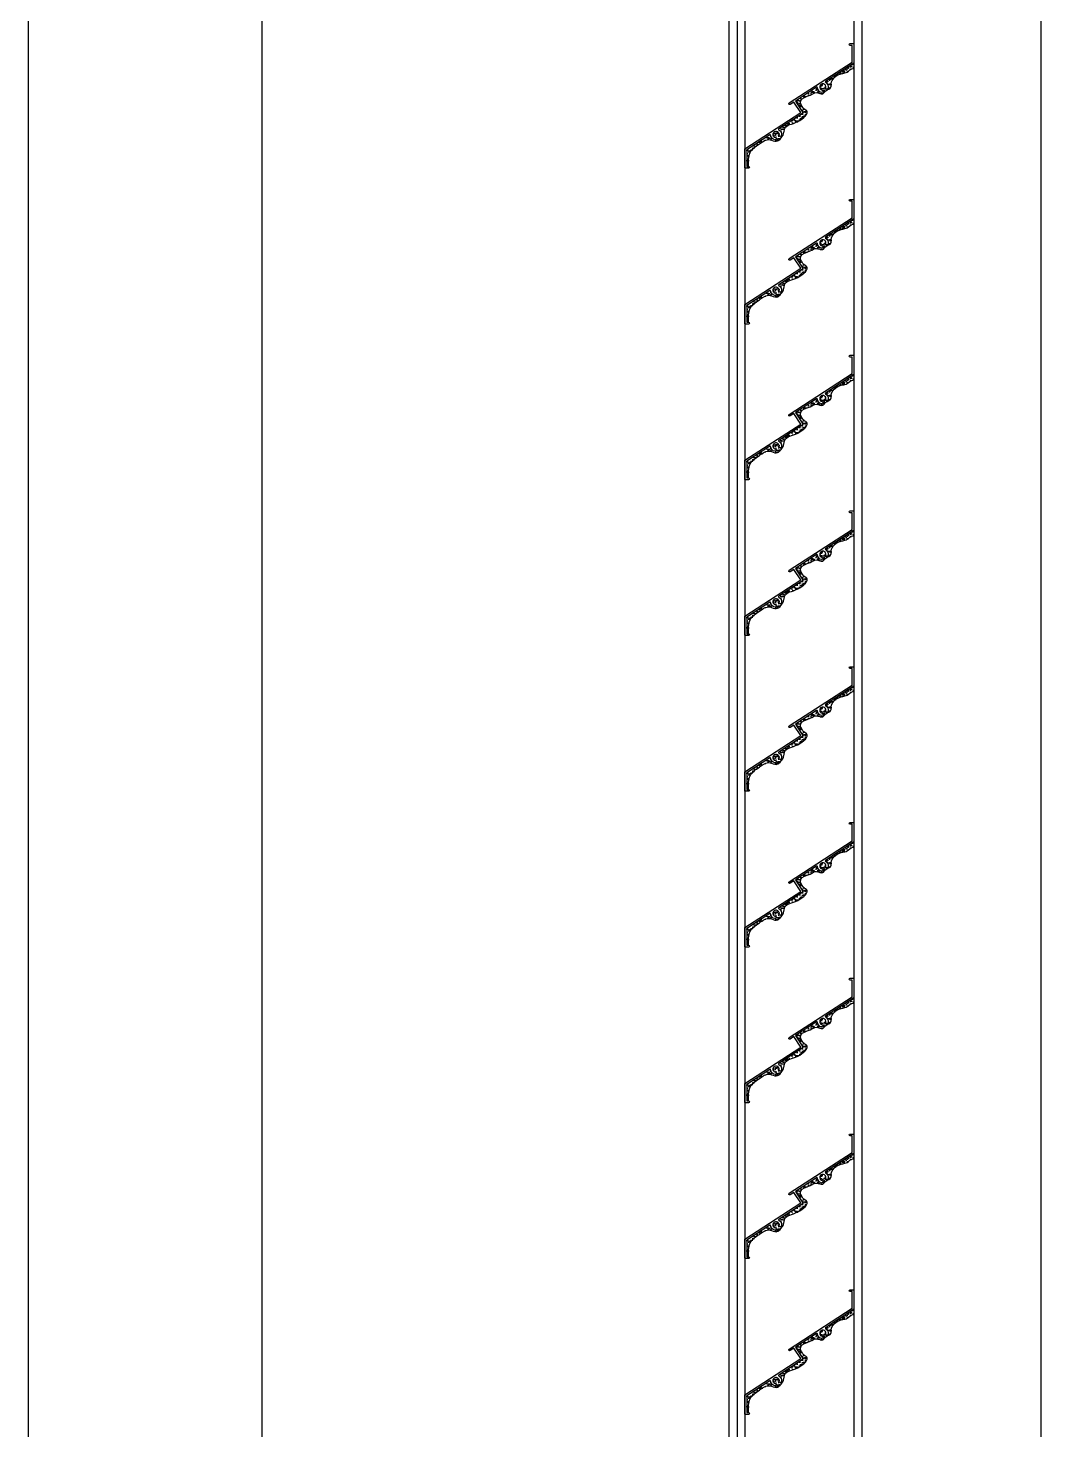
# Model space of a CAD drawing. Header units: millimetres. Extents: x 19868 to 801382, y -4805 to 85279.
# Drawn here: x 327538 to 328188, y 48569 to 49469 of the extents above; entities that cross this region are included whole.
import ezdxf

# ---------------------------------------------------------------- set-up
doc = ezdxf.new("R2010")
doc.units = ezdxf.units.MM
doc.header["$LTSCALE"] = 250
for name, color, linetype in [('A-ELE-8', 8, 'Continuous'), ('A-ETC-8', 8, 'Continuous'), ('INSUL', 8, 'Continuous')]:
    doc.layers.add(name, color=color, linetype=linetype)

# ---------------------------------------------------------------- blocks, each defined once
blk = doc.blocks.new('그릴_3.8')
at = {"layer": 'INSUL'}
h = blk.add_hatch(dxfattribs=at)
h.set_pattern_fill('AR-SAND', color=256, scale=0.05)
h.set_pattern_definition([(37.5, (-44927.3643, 115634.0197), (-0.080001565, 2.447066187), [0, -1.9304, 0, -2.159, 0, -2.06375]), (7.5, (-44927.3643, 115634.0197), (2.24761642, 3.5841255), [0, -1.0414, 0, -1.7399, 0, -0.66675]), (327.5, (-44928.9264, 115634.0197), (3.95496185, 0.007185923), [0, -0.635, 0, -2.286, 0, -2.9845]), (317.5, (-44928.9264, 115634.0197), (3.81778226, 1.11464662), [0, -0.3175, 0, -1.4986, 0, -1.7145])])
edge = h.paths.add_edge_path()
edge.add_arc((-61.92, 1755.9), 0.3, 300.42503, 417, ccw=False)
edge.add_arc((-60, 1752.63), 3.5, 480.42503, 551.17338)
edge.add_arc((-62.7, 1752.09), 0.75, 191.17338, 371.17338)
edge.add_arc((-60, 1752.63), 2, -77.17338, 191.17338, ccw=False)
edge.add_arc((-59.39, 1749.95), 0.75, 462.82662, 642.82662)
edge.add_arc((-60, 1752.63), 3.5, 282.82662, 353.57497)
edge.add_arc((-56.22, 1752.2), 0.3, 417, 533.57497, ccw=False)
edge.add_line((-56.06, 1752.45), (-42.49, 1743.64))
edge.add_line((-42.49, 1743.64), (-47.51, 1735.93))
edge.add_line((-47.51, 1735.93), (-31.76, 1725.7))
edge.add_arc((-31.92, 1725.45), 0.3, 300.42503, 417, ccw=False)
edge.add_arc((-30, 1722.17), 3.5, 480.42503, 551.17338)
edge.add_arc((-32.7, 1721.64), 0.75, 191.17338, 371.17338)
edge.add_arc((-30, 1722.17), 2, -77.17338, 191.17338, ccw=False)
edge.add_arc((-29.39, 1719.49), 0.75, 462.82662, 642.82662)
edge.add_arc((-30, 1722.17), 3.5, 282.82662, 353.57497)
edge.add_arc((-26.22, 1721.75), 0.3, 417, 533.57497, ccw=False)
edge.add_line((-26.06, 1722), (-11.2, 1712.35))
edge.add_line((-11.2, 1712.35), (-11.2, 1701.7))
edge.add_line((-11.2, 1701.7), (-12.4, 1701.7))
edge.add_spline(control_points=[(-12.4, 1701.7), (-12.28, 1704.67), (-12.02, 1711.09), (-19.01, 1715.83), (-25.03, 1720.2), (-30.14, 1716.81), (-33.32, 1719.7), (-35.07, 1722.59), (-35.42, 1728.6), (-43.43, 1728.5), (-52.13, 1736.34), (-46.87, 1738.92), (-43.81, 1745.38), (-51.52, 1746.59), (-55.61, 1750.04), (-59.97, 1747.2), (-61.86, 1751), (-65.72, 1751.6), (-65.16, 1755.57), (-67.33, 1759.47), (-71.68, 1761.33), (-76.18, 1761.95), (-78.01, 1764.66), (-79.73, 1764.56), (-80, 1764.54)], knot_values=[0, 0, 0, 0, 8.903403, 16.972588, 24.386558, 28.464058, 32.376054, 35.250962, 38.890173, 48.28531, 57.322987, 58.527761, 64.920636, 71.793865, 76.258779, 80.217284, 83.010925, 86.979037, 89.314988, 93.488168, 99.635723, 102.710115, 106.902697, 107.715399, 107.715399, 107.715399, 107.715399], degree=3, periodic=0)
edge.add_line((-80, 1764.54), (-80, 1768))
edge.add_line((-80, 1768), (-61.76, 1756.16))
h = blk.add_hatch(dxfattribs=at)
h.set_pattern_fill('AR-SAND', color=256, scale=0.05)
h.set_pattern_definition([(37.5, (-44927.3643, 115534.0197), (-0.080001565, 2.447066187), [0, -1.9304, 0, -2.159, 0, -2.06375]), (7.5, (-44927.3643, 115534.0197), (2.24761642, 3.5841255), [0, -1.0414, 0, -1.7399, 0, -0.66675]), (327.5, (-44928.9264, 115534.0197), (3.95496185, 0.007185923), [0, -0.635, 0, -2.286, 0, -2.9845]), (317.5, (-44928.9264, 115534.0197), (3.81778226, 1.11464662), [0, -0.3175, 0, -1.4986, 0, -1.7145])])
edge = h.paths.add_edge_path()
edge.add_arc((-61.92, 1655.9), 0.3, 300.42503, 417, ccw=False)
edge.add_arc((-60, 1652.63), 3.5, 480.42503, 551.17338)
edge.add_arc((-62.7, 1652.09), 0.75, 191.17338, 371.17338)
edge.add_arc((-60, 1652.63), 2, -77.17338, 191.17338, ccw=False)
edge.add_arc((-59.39, 1649.95), 0.75, 462.82662, 642.82662)
edge.add_arc((-60, 1652.63), 3.5, 282.82662, 353.57497)
edge.add_arc((-56.22, 1652.2), 0.3, 417, 533.57497, ccw=False)
edge.add_line((-56.06, 1652.45), (-42.49, 1643.64))
edge.add_line((-42.49, 1643.64), (-47.51, 1635.93))
edge.add_line((-47.51, 1635.93), (-31.76, 1625.7))
edge.add_arc((-31.92, 1625.45), 0.3, 300.42503, 417, ccw=False)
edge.add_arc((-30, 1622.17), 3.5, 480.42503, 551.17338)
edge.add_arc((-32.7, 1621.64), 0.75, 191.17338, 371.17338)
edge.add_arc((-30, 1622.17), 2, -77.17338, 191.17338, ccw=False)
edge.add_arc((-29.39, 1619.49), 0.75, 462.82662, 642.82662)
edge.add_arc((-30, 1622.17), 3.5, 282.82662, 353.57497)
edge.add_arc((-26.22, 1621.75), 0.3, 417, 533.57497, ccw=False)
edge.add_line((-26.06, 1622), (-11.2, 1612.35))
edge.add_line((-11.2, 1612.35), (-11.2, 1601.7))
edge.add_line((-11.2, 1601.7), (-12.4, 1601.7))
edge.add_spline(control_points=[(-12.4, 1601.7), (-12.28, 1604.67), (-12.02, 1611.09), (-19.01, 1615.83), (-25.03, 1620.2), (-30.14, 1616.81), (-33.32, 1619.7), (-35.07, 1622.59), (-35.42, 1628.6), (-43.43, 1628.5), (-52.13, 1636.34), (-46.87, 1638.92), (-43.81, 1645.38), (-51.52, 1646.59), (-55.61, 1650.04), (-59.97, 1647.2), (-61.86, 1651), (-65.72, 1651.6), (-65.16, 1655.57), (-67.33, 1659.47), (-71.68, 1661.33), (-76.18, 1661.95), (-78.01, 1664.66), (-79.73, 1664.56), (-80, 1664.54)], knot_values=[0, 0, 0, 0, 8.903403, 16.972588, 24.386558, 28.464058, 32.376054, 35.250962, 38.890173, 48.28531, 57.322987, 58.527761, 64.920636, 71.793865, 76.258779, 80.217284, 83.010925, 86.979037, 89.314988, 93.488168, 99.635723, 102.710115, 106.902697, 107.715399, 107.715399, 107.715399, 107.715399], degree=3, periodic=0)
edge.add_line((-80, 1664.54), (-80, 1668))
edge.add_line((-80, 1668), (-61.76, 1656.16))
h = blk.add_hatch(dxfattribs=at)
h.set_pattern_fill('AR-SAND', color=256, scale=0.05)
h.set_pattern_definition([(37.5, (-44927.3643, 115434.0197), (-0.080001565, 2.447066187), [0, -1.9304, 0, -2.159, 0, -2.06375]), (7.5, (-44927.3643, 115434.0197), (2.24761642, 3.5841255), [0, -1.0414, 0, -1.7399, 0, -0.66675]), (327.5, (-44928.9264, 115434.0197), (3.95496185, 0.007185923), [0, -0.635, 0, -2.286, 0, -2.9845]), (317.5, (-44928.9264, 115434.0197), (3.81778226, 1.11464662), [0, -0.3175, 0, -1.4986, 0, -1.7145])])
edge = h.paths.add_edge_path()
edge.add_arc((-61.92, 1555.9), 0.3, 300.42503, 417, ccw=False)
edge.add_arc((-60, 1552.63), 3.5, 480.42503, 551.17338)
edge.add_arc((-62.7, 1552.09), 0.75, 191.17338, 371.17338)
edge.add_arc((-60, 1552.63), 2, -77.17338, 191.17338, ccw=False)
edge.add_arc((-59.39, 1549.95), 0.75, 462.82662, 642.82662)
edge.add_arc((-60, 1552.63), 3.5, 282.82662, 353.57497)
edge.add_arc((-56.22, 1552.2), 0.3, 417, 533.57497, ccw=False)
edge.add_line((-56.06, 1552.45), (-42.49, 1543.64))
edge.add_line((-42.49, 1543.64), (-47.51, 1535.93))
edge.add_line((-47.51, 1535.93), (-31.76, 1525.7))
edge.add_arc((-31.92, 1525.45), 0.3, 300.42503, 417, ccw=False)
edge.add_arc((-30, 1522.17), 3.5, 480.42503, 551.17338)
edge.add_arc((-32.7, 1521.64), 0.75, 191.17338, 371.17338)
edge.add_arc((-30, 1522.17), 2, -77.17338, 191.17338, ccw=False)
edge.add_arc((-29.39, 1519.49), 0.75, 462.82662, 642.82662)
edge.add_arc((-30, 1522.17), 3.5, 282.82662, 353.57497)
edge.add_arc((-26.22, 1521.75), 0.3, 417, 533.57497, ccw=False)
edge.add_line((-26.06, 1522), (-11.2, 1512.35))
edge.add_line((-11.2, 1512.35), (-11.2, 1501.7))
edge.add_line((-11.2, 1501.7), (-12.4, 1501.7))
edge.add_spline(control_points=[(-12.4, 1501.7), (-12.28, 1504.67), (-12.02, 1511.09), (-19.01, 1515.83), (-25.03, 1520.2), (-30.14, 1516.81), (-33.32, 1519.7), (-35.07, 1522.59), (-35.42, 1528.6), (-43.43, 1528.5), (-52.13, 1536.34), (-46.87, 1538.92), (-43.81, 1545.38), (-51.52, 1546.59), (-55.61, 1550.04), (-59.97, 1547.2), (-61.86, 1551), (-65.72, 1551.6), (-65.16, 1555.57), (-67.33, 1559.47), (-71.68, 1561.33), (-76.18, 1561.95), (-78.01, 1564.66), (-79.73, 1564.56), (-80, 1564.54)], knot_values=[0, 0, 0, 0, 8.903403, 16.972588, 24.386558, 28.464058, 32.376054, 35.250962, 38.890173, 48.28531, 57.322987, 58.527761, 64.920636, 71.793865, 76.258779, 80.217284, 83.010925, 86.979037, 89.314988, 93.488168, 99.635723, 102.710115, 106.902697, 107.715399, 107.715399, 107.715399, 107.715399], degree=3, periodic=0)
edge.add_line((-80, 1564.54), (-80, 1568))
edge.add_line((-80, 1568), (-61.76, 1556.16))
h = blk.add_hatch(dxfattribs=at)
h.set_pattern_fill('AR-SAND', color=256, scale=0.05)
h.set_pattern_definition([(37.5, (-44927.3643, 115334.0197), (-0.080001565, 2.447066187), [0, -1.9304, 0, -2.159, 0, -2.06375]), (7.5, (-44927.3643, 115334.0197), (2.24761642, 3.5841255), [0, -1.0414, 0, -1.7399, 0, -0.66675]), (327.5, (-44928.9264, 115334.0197), (3.95496185, 0.007185923), [0, -0.635, 0, -2.286, 0, -2.9845]), (317.5, (-44928.9264, 115334.0197), (3.81778226, 1.11464662), [0, -0.3175, 0, -1.4986, 0, -1.7145])])
edge = h.paths.add_edge_path()
edge.add_arc((-61.92, 1455.9), 0.3, 300.42503, 417, ccw=False)
edge.add_arc((-60, 1452.63), 3.5, 480.42503, 551.17338)
edge.add_arc((-62.7, 1452.09), 0.75, 191.17338, 371.17338)
edge.add_arc((-60, 1452.63), 2, -77.17338, 191.17338, ccw=False)
edge.add_arc((-59.39, 1449.95), 0.75, 462.82662, 642.82662)
edge.add_arc((-60, 1452.63), 3.5, 282.82662, 353.57497)
edge.add_arc((-56.22, 1452.2), 0.3, 417, 533.57497, ccw=False)
edge.add_line((-56.06, 1452.45), (-42.49, 1443.64))
edge.add_line((-42.49, 1443.64), (-47.51, 1435.93))
edge.add_line((-47.51, 1435.93), (-31.76, 1425.7))
edge.add_arc((-31.92, 1425.45), 0.3, 300.42503, 417, ccw=False)
edge.add_arc((-30, 1422.17), 3.5, 480.42503, 551.17338)
edge.add_arc((-32.7, 1421.64), 0.75, 191.17338, 371.17338)
edge.add_arc((-30, 1422.17), 2, -77.17338, 191.17338, ccw=False)
edge.add_arc((-29.39, 1419.49), 0.75, 462.82662, 642.82662)
edge.add_arc((-30, 1422.17), 3.5, 282.82662, 353.57497)
edge.add_arc((-26.22, 1421.75), 0.3, 417, 533.57497, ccw=False)
edge.add_line((-26.06, 1422), (-11.2, 1412.35))
edge.add_line((-11.2, 1412.35), (-11.2, 1401.7))
edge.add_line((-11.2, 1401.7), (-12.4, 1401.7))
edge.add_spline(control_points=[(-12.4, 1401.7), (-12.28, 1404.67), (-12.02, 1411.09), (-19.01, 1415.83), (-25.03, 1420.2), (-30.14, 1416.81), (-33.32, 1419.7), (-35.07, 1422.59), (-35.42, 1428.6), (-43.43, 1428.5), (-52.13, 1436.34), (-46.87, 1438.92), (-43.81, 1445.38), (-51.52, 1446.59), (-55.61, 1450.04), (-59.97, 1447.2), (-61.86, 1451), (-65.72, 1451.6), (-65.16, 1455.57), (-67.33, 1459.47), (-71.68, 1461.33), (-76.18, 1461.95), (-78.01, 1464.66), (-79.73, 1464.56), (-80, 1464.54)], knot_values=[0, 0, 0, 0, 8.903403, 16.972588, 24.386558, 28.464058, 32.376054, 35.250962, 38.890173, 48.28531, 57.322987, 58.527761, 64.920636, 71.793865, 76.258779, 80.217284, 83.010925, 86.979037, 89.314988, 93.488168, 99.635723, 102.710115, 106.902697, 107.715399, 107.715399, 107.715399, 107.715399], degree=3, periodic=0)
edge.add_line((-80, 1464.54), (-80, 1468))
edge.add_line((-80, 1468), (-61.76, 1456.16))
h = blk.add_hatch(dxfattribs=at)
h.set_pattern_fill('AR-SAND', color=256, scale=0.05)
h.set_pattern_definition([(37.5, (-44927.3643, 115234.0197), (-0.080001565, 2.447066187), [0, -1.9304, 0, -2.159, 0, -2.06375]), (7.5, (-44927.3643, 115234.0197), (2.24761642, 3.5841255), [0, -1.0414, 0, -1.7399, 0, -0.66675]), (327.5, (-44928.9264, 115234.0197), (3.95496185, 0.007185923), [0, -0.635, 0, -2.286, 0, -2.9845]), (317.5, (-44928.9264, 115234.0197), (3.81778226, 1.11464662), [0, -0.3175, 0, -1.4986, 0, -1.7145])])
edge = h.paths.add_edge_path()
edge.add_arc((-61.92, 1355.9), 0.3, 300.42503, 417, ccw=False)
edge.add_arc((-60, 1352.63), 3.5, 480.42503, 551.17338)
edge.add_arc((-62.7, 1352.09), 0.75, 191.17338, 371.17338)
edge.add_arc((-60, 1352.63), 2, -77.17338, 191.17338, ccw=False)
edge.add_arc((-59.39, 1349.95), 0.75, 462.82662, 642.82662)
edge.add_arc((-60, 1352.63), 3.5, 282.82662, 353.57497)
edge.add_arc((-56.22, 1352.2), 0.3, 417, 533.57497, ccw=False)
edge.add_line((-56.06, 1352.45), (-42.49, 1343.64))
edge.add_line((-42.49, 1343.64), (-47.51, 1335.93))
edge.add_line((-47.51, 1335.93), (-31.76, 1325.7))
edge.add_arc((-31.92, 1325.45), 0.3, 300.42503, 417, ccw=False)
edge.add_arc((-30, 1322.17), 3.5, 480.42503, 551.17338)
edge.add_arc((-32.7, 1321.64), 0.75, 191.17338, 371.17338)
edge.add_arc((-30, 1322.17), 2, -77.17338, 191.17338, ccw=False)
edge.add_arc((-29.39, 1319.49), 0.75, 462.82662, 642.82662)
edge.add_arc((-30, 1322.17), 3.5, 282.82662, 353.57497)
edge.add_arc((-26.22, 1321.75), 0.3, 417, 533.57497, ccw=False)
edge.add_line((-26.06, 1322), (-11.2, 1312.35))
edge.add_line((-11.2, 1312.35), (-11.2, 1301.7))
edge.add_line((-11.2, 1301.7), (-12.4, 1301.7))
edge.add_spline(control_points=[(-12.4, 1301.7), (-12.28, 1304.67), (-12.02, 1311.09), (-19.01, 1315.83), (-25.03, 1320.2), (-30.14, 1316.81), (-33.32, 1319.7), (-35.07, 1322.59), (-35.42, 1328.6), (-43.43, 1328.5), (-52.13, 1336.34), (-46.87, 1338.92), (-43.81, 1345.38), (-51.52, 1346.59), (-55.61, 1350.04), (-59.97, 1347.2), (-61.86, 1351), (-65.72, 1351.6), (-65.16, 1355.57), (-67.33, 1359.47), (-71.68, 1361.33), (-76.18, 1361.95), (-78.01, 1364.66), (-79.73, 1364.56), (-80, 1364.54)], knot_values=[0, 0, 0, 0, 8.903403, 16.972588, 24.386558, 28.464058, 32.376054, 35.250962, 38.890173, 48.28531, 57.322987, 58.527761, 64.920636, 71.793865, 76.258779, 80.217284, 83.010925, 86.979037, 89.314988, 93.488168, 99.635723, 102.710115, 106.902697, 107.715399, 107.715399, 107.715399, 107.715399], degree=3, periodic=0)
edge.add_line((-80, 1364.54), (-80, 1368))
edge.add_line((-80, 1368), (-61.76, 1356.16))
h = blk.add_hatch(dxfattribs=at)
h.set_pattern_fill('AR-SAND', color=256, scale=0.05)
h.set_pattern_definition([(37.5, (-44927.3643, 115134.0197), (-0.080001565, 2.447066187), [0, -1.9304, 0, -2.159, 0, -2.06375]), (7.5, (-44927.3643, 115134.0197), (2.24761642, 3.5841255), [0, -1.0414, 0, -1.7399, 0, -0.66675]), (327.5, (-44928.9264, 115134.0197), (3.95496185, 0.007185923), [0, -0.635, 0, -2.286, 0, -2.9845]), (317.5, (-44928.9264, 115134.0197), (3.81778226, 1.11464662), [0, -0.3175, 0, -1.4986, 0, -1.7145])])
edge = h.paths.add_edge_path()
edge.add_arc((-61.92, 1255.9), 0.3, 300.42503, 417, ccw=False)
edge.add_arc((-60, 1252.63), 3.5, 480.42503, 551.17338)
edge.add_arc((-62.7, 1252.09), 0.75, 191.17338, 371.17338)
edge.add_arc((-60, 1252.63), 2, -77.17338, 191.17338, ccw=False)
edge.add_arc((-59.39, 1249.95), 0.75, 462.82662, 642.82662)
edge.add_arc((-60, 1252.63), 3.5, 282.82662, 353.57497)
edge.add_arc((-56.22, 1252.2), 0.3, 417, 533.57497, ccw=False)
edge.add_line((-56.06, 1252.45), (-42.49, 1243.64))
edge.add_line((-42.49, 1243.64), (-47.51, 1235.93))
edge.add_line((-47.51, 1235.93), (-31.76, 1225.7))
edge.add_arc((-31.92, 1225.45), 0.3, 300.42503, 417, ccw=False)
edge.add_arc((-30, 1222.17), 3.5, 480.42503, 551.17338)
edge.add_arc((-32.7, 1221.64), 0.75, 191.17338, 371.17338)
edge.add_arc((-30, 1222.17), 2, -77.17338, 191.17338, ccw=False)
edge.add_arc((-29.39, 1219.49), 0.75, 462.82662, 642.82662)
edge.add_arc((-30, 1222.17), 3.5, 282.82662, 353.57497)
edge.add_arc((-26.22, 1221.75), 0.3, 417, 533.57497, ccw=False)
edge.add_line((-26.06, 1222), (-11.2, 1212.35))
edge.add_line((-11.2, 1212.35), (-11.2, 1201.7))
edge.add_line((-11.2, 1201.7), (-12.4, 1201.7))
edge.add_spline(control_points=[(-12.4, 1201.7), (-12.28, 1204.67), (-12.02, 1211.09), (-19.01, 1215.83), (-25.03, 1220.2), (-30.14, 1216.81), (-33.32, 1219.7), (-35.07, 1222.59), (-35.42, 1228.6), (-43.43, 1228.5), (-52.13, 1236.34), (-46.87, 1238.92), (-43.81, 1245.38), (-51.52, 1246.59), (-55.61, 1250.04), (-59.97, 1247.2), (-61.86, 1251), (-65.72, 1251.6), (-65.16, 1255.57), (-67.33, 1259.47), (-71.68, 1261.33), (-76.18, 1261.95), (-78.01, 1264.66), (-79.73, 1264.56), (-80, 1264.54)], knot_values=[0, 0, 0, 0, 8.903403, 16.972588, 24.386558, 28.464058, 32.376054, 35.250962, 38.890173, 48.28531, 57.322987, 58.527761, 64.920636, 71.793865, 76.258779, 80.217284, 83.010925, 86.979037, 89.314988, 93.488168, 99.635723, 102.710115, 106.902697, 107.715399, 107.715399, 107.715399, 107.715399], degree=3, periodic=0)
edge.add_line((-80, 1264.54), (-80, 1268))
edge.add_line((-80, 1268), (-61.76, 1256.16))
h = blk.add_hatch(dxfattribs=at)
h.set_pattern_fill('AR-SAND', color=256, scale=0.05)
h.set_pattern_definition([(37.5, (-44927.3643, 115034.0197), (-0.080001565, 2.447066187), [0, -1.9304, 0, -2.159, 0, -2.06375]), (7.5, (-44927.3643, 115034.0197), (2.24761642, 3.5841255), [0, -1.0414, 0, -1.7399, 0, -0.66675]), (327.5, (-44928.9264, 115034.0197), (3.95496185, 0.007185923), [0, -0.635, 0, -2.286, 0, -2.9845]), (317.5, (-44928.9264, 115034.0197), (3.81778226, 1.11464662), [0, -0.3175, 0, -1.4986, 0, -1.7145])])
edge = h.paths.add_edge_path()
edge.add_arc((-61.92, 1155.9), 0.3, 300.42503, 417, ccw=False)
edge.add_arc((-60, 1152.63), 3.5, 480.42503, 551.17338)
edge.add_arc((-62.7, 1152.09), 0.75, 191.17338, 371.17338)
edge.add_arc((-60, 1152.63), 2, -77.17338, 191.17338, ccw=False)
edge.add_arc((-59.39, 1149.95), 0.75, 462.82662, 642.82662)
edge.add_arc((-60, 1152.63), 3.5, 282.82662, 353.57497)
edge.add_arc((-56.22, 1152.2), 0.3, 417, 533.57497, ccw=False)
edge.add_line((-56.06, 1152.45), (-42.49, 1143.64))
edge.add_line((-42.49, 1143.64), (-47.51, 1135.93))
edge.add_line((-47.51, 1135.93), (-31.76, 1125.7))
edge.add_arc((-31.92, 1125.45), 0.3, 300.42503, 417, ccw=False)
edge.add_arc((-30, 1122.17), 3.5, 480.42503, 551.17338)
edge.add_arc((-32.7, 1121.64), 0.75, 191.17338, 371.17338)
edge.add_arc((-30, 1122.17), 2, -77.17338, 191.17338, ccw=False)
edge.add_arc((-29.39, 1119.49), 0.75, 462.82662, 642.82662)
edge.add_arc((-30, 1122.17), 3.5, 282.82662, 353.57497)
edge.add_arc((-26.22, 1121.75), 0.3, 417, 533.57497, ccw=False)
edge.add_line((-26.06, 1122), (-11.2, 1112.35))
edge.add_line((-11.2, 1112.35), (-11.2, 1101.7))
edge.add_line((-11.2, 1101.7), (-12.4, 1101.7))
edge.add_spline(control_points=[(-12.4, 1101.7), (-12.28, 1104.67), (-12.02, 1111.09), (-19.01, 1115.83), (-25.03, 1120.2), (-30.14, 1116.81), (-33.32, 1119.7), (-35.07, 1122.59), (-35.42, 1128.6), (-43.43, 1128.5), (-52.13, 1136.34), (-46.87, 1138.92), (-43.81, 1145.38), (-51.52, 1146.59), (-55.61, 1150.04), (-59.97, 1147.2), (-61.86, 1151), (-65.72, 1151.6), (-65.16, 1155.57), (-67.33, 1159.47), (-71.68, 1161.33), (-76.18, 1161.95), (-78.01, 1164.66), (-79.73, 1164.56), (-80, 1164.54)], knot_values=[0, 0, 0, 0, 8.903403, 16.972588, 24.386558, 28.464058, 32.376054, 35.250962, 38.890173, 48.28531, 57.322987, 58.527761, 64.920636, 71.793865, 76.258779, 80.217284, 83.010925, 86.979037, 89.314988, 93.488168, 99.635723, 102.710115, 106.902697, 107.715399, 107.715399, 107.715399, 107.715399], degree=3, periodic=0)
edge.add_line((-80, 1164.54), (-80, 1168))
edge.add_line((-80, 1168), (-61.76, 1156.16))
h = blk.add_hatch(dxfattribs=at)
h.set_pattern_fill('AR-SAND', color=256, scale=0.05)
h.set_pattern_definition([(37.5, (-44927.3643, 114934.0197), (-0.080001565, 2.447066187), [0, -1.9304, 0, -2.159, 0, -2.06375]), (7.5, (-44927.3643, 114934.0197), (2.24761642, 3.5841255), [0, -1.0414, 0, -1.7399, 0, -0.66675]), (327.5, (-44928.9264, 114934.0197), (3.95496185, 0.007185923), [0, -0.635, 0, -2.286, 0, -2.9845]), (317.5, (-44928.9264, 114934.0197), (3.81778226, 1.11464662), [0, -0.3175, 0, -1.4986, 0, -1.7145])])
edge = h.paths.add_edge_path()
edge.add_arc((-61.92, 1055.9), 0.3, 300.42503, 417, ccw=False)
edge.add_arc((-60, 1052.63), 3.5, 480.42503, 551.17338)
edge.add_arc((-62.7, 1052.09), 0.75, 191.17338, 371.17338)
edge.add_arc((-60, 1052.63), 2, -77.17338, 191.17338, ccw=False)
edge.add_arc((-59.39, 1049.95), 0.75, 462.82662, 642.82662)
edge.add_arc((-60, 1052.63), 3.5, 282.82662, 353.57497)
edge.add_arc((-56.22, 1052.2), 0.3, 417, 533.57497, ccw=False)
edge.add_line((-56.06, 1052.45), (-42.49, 1043.64))
edge.add_line((-42.49, 1043.64), (-47.51, 1035.93))
edge.add_line((-47.51, 1035.93), (-31.76, 1025.7))
edge.add_arc((-31.92, 1025.45), 0.3, 300.42503, 417, ccw=False)
edge.add_arc((-30, 1022.17), 3.5, 480.42503, 551.17338)
edge.add_arc((-32.7, 1021.64), 0.75, 191.17338, 371.17338)
edge.add_arc((-30, 1022.17), 2, -77.17338, 191.17338, ccw=False)
edge.add_arc((-29.39, 1019.49), 0.75, 462.82662, 642.82662)
edge.add_arc((-30, 1022.17), 3.5, 282.82662, 353.57497)
edge.add_arc((-26.22, 1021.75), 0.3, 417, 533.57497, ccw=False)
edge.add_line((-26.06, 1022), (-11.2, 1012.35))
edge.add_line((-11.2, 1012.35), (-11.2, 1001.7))
edge.add_line((-11.2, 1001.7), (-12.4, 1001.7))
edge.add_spline(control_points=[(-12.4, 1001.7), (-12.28, 1004.67), (-12.02, 1011.09), (-19.01, 1015.83), (-25.03, 1020.2), (-30.14, 1016.81), (-33.32, 1019.7), (-35.07, 1022.59), (-35.42, 1028.6), (-43.43, 1028.5), (-52.13, 1036.34), (-46.87, 1038.92), (-43.81, 1045.38), (-51.52, 1046.59), (-55.61, 1050.04), (-59.97, 1047.2), (-61.86, 1051), (-65.72, 1051.6), (-65.16, 1055.57), (-67.33, 1059.47), (-71.68, 1061.33), (-76.18, 1061.95), (-78.01, 1064.66), (-79.73, 1064.56), (-80, 1064.54)], knot_values=[0, 0, 0, 0, 8.903403, 16.972588, 24.386558, 28.464058, 32.376054, 35.250962, 38.890173, 48.28531, 57.322987, 58.527761, 64.920636, 71.793865, 76.258779, 80.217284, 83.010925, 86.979037, 89.314988, 93.488168, 99.635723, 102.710115, 106.902697, 107.715399, 107.715399, 107.715399, 107.715399], degree=3, periodic=0)
edge.add_line((-80, 1064.54), (-80, 1068))
edge.add_line((-80, 1068), (-61.76, 1056.16))
h = blk.add_hatch(dxfattribs=at)
h.set_pattern_fill('AR-SAND', color=256, scale=0.05)
h.set_pattern_definition([(37.5, (-44927.3643, 114834.0197), (-0.080001565, 2.447066187), [0, -1.9304, 0, -2.159, 0, -2.06375]), (7.5, (-44927.3643, 114834.0197), (2.24761642, 3.5841255), [0, -1.0414, 0, -1.7399, 0, -0.66675]), (327.5, (-44928.9264, 114834.0197), (3.95496185, 0.007185923), [0, -0.635, 0, -2.286, 0, -2.9845]), (317.5, (-44928.9264, 114834.0197), (3.81778226, 1.11464662), [0, -0.3175, 0, -1.4986, 0, -1.7145])])
edge = h.paths.add_edge_path()
edge.add_arc((-61.92, 955.9), 0.3, 300.42503, 417, ccw=False)
edge.add_arc((-60, 952.63), 3.5, 480.42503, 551.17338)
edge.add_arc((-62.7, 952.09), 0.75, 191.17338, 371.17338)
edge.add_arc((-60, 952.63), 2, -77.17338, 191.17338, ccw=False)
edge.add_arc((-59.39, 949.95), 0.75, 462.82662, 642.82662)
edge.add_arc((-60, 952.63), 3.5, 282.82662, 353.57497)
edge.add_arc((-56.22, 952.2), 0.3, 417, 533.57497, ccw=False)
edge.add_line((-56.06, 952.45), (-42.49, 943.64))
edge.add_line((-42.49, 943.64), (-47.51, 935.93))
edge.add_line((-47.51, 935.93), (-31.76, 925.7))
edge.add_arc((-31.92, 925.45), 0.3, 300.42503, 417, ccw=False)
edge.add_arc((-30, 922.17), 3.5, 480.42503, 551.17338)
edge.add_arc((-32.7, 921.64), 0.75, 191.17338, 371.17338)
edge.add_arc((-30, 922.17), 2, -77.17338, 191.17338, ccw=False)
edge.add_arc((-29.39, 919.49), 0.75, 462.82662, 642.82662)
edge.add_arc((-30, 922.17), 3.5, 282.82662, 353.57497)
edge.add_arc((-26.22, 921.75), 0.3, 417, 533.57497, ccw=False)
edge.add_line((-26.06, 922), (-11.2, 912.35))
edge.add_line((-11.2, 912.35), (-11.2, 901.7))
edge.add_line((-11.2, 901.7), (-12.4, 901.7))
edge.add_spline(control_points=[(-12.4, 901.7), (-12.28, 904.67), (-12.02, 911.09), (-19.01, 915.83), (-25.03, 920.2), (-30.14, 916.81), (-33.32, 919.7), (-35.07, 922.59), (-35.42, 928.6), (-43.43, 928.5), (-52.13, 936.34), (-46.87, 938.92), (-43.81, 945.38), (-51.52, 946.59), (-55.61, 950.04), (-59.97, 947.2), (-61.86, 951), (-65.72, 951.6), (-65.16, 955.57), (-67.33, 959.47), (-71.68, 961.33), (-76.18, 961.95), (-78.01, 964.66), (-79.73, 964.56), (-80, 964.54)], knot_values=[0, 0, 0, 0, 8.903403, 16.972588, 24.386558, 28.464058, 32.376054, 35.250962, 38.890173, 48.28531, 57.322987, 58.527761, 64.920636, 71.793865, 76.258779, 80.217284, 83.010925, 86.979037, 89.314988, 93.488168, 99.635723, 102.710115, 106.902697, 107.715399, 107.715399, 107.715399, 107.715399], degree=3, periodic=0)
edge.add_line((-80, 964.54), (-80, 968))
edge.add_line((-80, 968), (-61.76, 956.16))
for p, q in [((-200, 3720), (-200, 273.55)), ((0, 80), (0, 3720)), ((-85, 3699.8), (-85, 80)), ((-80, 3700.25), (-80, 80)), ((-10, 3699.74), (-10, 99.75)), ((-5, 3699.8), (-5, 80))]:
    blk.add_line(p, q, dxfattribs=at)
at = {"layer": 'INSUL', "elevation": 0}
for points in [[(-77.6, 1779.3, 1), (-77.6, 1780.5), (-79.7, 1780.5, 0.414214), (-80, 1780.2), (-80, 1768), (-61.76, 1756.16, -0.557593), (-61.77, 1755.65, 0.318892), (-63.43, 1751.95, 1), (-61.96, 1752.24, -2.365798), (-59.56, 1750.68, 1), (-59.22, 1749.21, 0.318892), (-56.52, 1752.24, -0.557593), (-56.06, 1752.45), (-42.49, 1743.64), (-47.51, 1735.93), (-31.76, 1725.7, -0.557593), (-31.77, 1725.19, 0.318892), (-33.43, 1721.49, 1), (-31.96, 1721.79, -2.365798), (-29.56, 1720.22, 1), (-29.22, 1718.76, 0.318892), (-26.52, 1721.78, -0.557593), (-26.06, 1722), (-11.2, 1712.35), (-11.2, 1701.7), (-12.4, 1701.7, 1), (-12.4, 1700.5), (-10.3, 1700.5, 0.414214), (-10, 1700.8), (-10, 1713), (-45.85, 1736.28), (-41.49, 1742.99), (-39.14, 1741.47, 1), (-38.49, 1742.47), (-78.8, 1768.65), (-78.8, 1779.3)], [(-77.6, 1679.3, 1), (-77.6, 1680.5), (-79.7, 1680.5, 0.414214), (-80, 1680.2), (-80, 1668), (-61.76, 1656.16, -0.557593), (-61.77, 1655.65, 0.318892), (-63.43, 1651.95, 1), (-61.96, 1652.24, -2.365798), (-59.56, 1650.68, 1), (-59.22, 1649.21, 0.318892), (-56.52, 1652.24, -0.557593), (-56.06, 1652.45), (-42.49, 1643.64), (-47.51, 1635.93), (-31.76, 1625.7, -0.557593), (-31.77, 1625.19, 0.318892), (-33.43, 1621.49, 1), (-31.96, 1621.79, -2.365798), (-29.56, 1620.22, 1), (-29.22, 1618.76, 0.318892), (-26.52, 1621.78, -0.557593), (-26.06, 1622), (-11.2, 1612.35), (-11.2, 1601.7), (-12.4, 1601.7, 1), (-12.4, 1600.5), (-10.3, 1600.5, 0.414214), (-10, 1600.8), (-10, 1613), (-45.85, 1636.28), (-41.49, 1642.99), (-39.14, 1641.47, 1), (-38.49, 1642.47), (-78.8, 1668.65), (-78.8, 1679.3)], [(-77.6, 1579.3, 1), (-77.6, 1580.5), (-79.7, 1580.5, 0.414214), (-80, 1580.2), (-80, 1568), (-61.76, 1556.16, -0.557593), (-61.77, 1555.65, 0.318892), (-63.43, 1551.95, 1), (-61.96, 1552.24, -2.365798), (-59.56, 1550.68, 1), (-59.22, 1549.21, 0.318892), (-56.52, 1552.24, -0.557593), (-56.06, 1552.45), (-42.49, 1543.64), (-47.51, 1535.93), (-31.76, 1525.7, -0.557593), (-31.77, 1525.19, 0.318892), (-33.43, 1521.49, 1), (-31.96, 1521.79, -2.365798), (-29.56, 1520.22, 1), (-29.22, 1518.76, 0.318892), (-26.52, 1521.78, -0.557593), (-26.06, 1522), (-11.2, 1512.35), (-11.2, 1501.7), (-12.4, 1501.7, 1), (-12.4, 1500.5), (-10.3, 1500.5, 0.414214), (-10, 1500.8), (-10, 1513), (-45.85, 1536.28), (-41.49, 1542.99), (-39.14, 1541.47, 1), (-38.49, 1542.47), (-78.8, 1568.65), (-78.8, 1579.3)], [(-77.6, 1479.3, 1), (-77.6, 1480.5), (-79.7, 1480.5, 0.414214), (-80, 1480.2), (-80, 1468), (-61.76, 1456.16, -0.557593), (-61.77, 1455.65, 0.318892), (-63.43, 1451.95, 1), (-61.96, 1452.24, -2.365798), (-59.56, 1450.68, 1), (-59.22, 1449.21, 0.318892), (-56.52, 1452.24, -0.557593), (-56.06, 1452.45), (-42.49, 1443.64), (-47.51, 1435.93), (-31.76, 1425.7, -0.557593), (-31.77, 1425.19, 0.318892), (-33.43, 1421.49, 1), (-31.96, 1421.79, -2.365798), (-29.56, 1420.22, 1), (-29.22, 1418.76, 0.318892), (-26.52, 1421.78, -0.557593), (-26.06, 1422), (-11.2, 1412.35), (-11.2, 1401.7), (-12.4, 1401.7, 1), (-12.4, 1400.5), (-10.3, 1400.5, 0.414214), (-10, 1400.8), (-10, 1413), (-45.85, 1436.28), (-41.49, 1442.99), (-39.14, 1441.47, 1), (-38.49, 1442.47), (-78.8, 1468.65), (-78.8, 1479.3)], [(-77.6, 1379.3, 1), (-77.6, 1380.5), (-79.7, 1380.5, 0.414214), (-80, 1380.2), (-80, 1368), (-61.76, 1356.16, -0.557593), (-61.77, 1355.65, 0.318892), (-63.43, 1351.95, 1), (-61.96, 1352.24, -2.365798), (-59.56, 1350.68, 1), (-59.22, 1349.21, 0.318892), (-56.52, 1352.24, -0.557593), (-56.06, 1352.45), (-42.49, 1343.64), (-47.51, 1335.93), (-31.76, 1325.7, -0.557593), (-31.77, 1325.19, 0.318892), (-33.43, 1321.49, 1), (-31.96, 1321.79, -2.365798), (-29.56, 1320.22, 1), (-29.22, 1318.76, 0.318892), (-26.52, 1321.78, -0.557593), (-26.06, 1322), (-11.2, 1312.35), (-11.2, 1301.7), (-12.4, 1301.7, 1), (-12.4, 1300.5), (-10.3, 1300.5, 0.414214), (-10, 1300.8), (-10, 1313), (-45.85, 1336.28), (-41.49, 1342.99), (-39.14, 1341.47, 1), (-38.49, 1342.47), (-78.8, 1368.65), (-78.8, 1379.3)], [(-77.6, 1279.3, 1), (-77.6, 1280.5), (-79.7, 1280.5, 0.414214), (-80, 1280.2), (-80, 1268), (-61.76, 1256.16, -0.557593), (-61.77, 1255.65, 0.318892), (-63.43, 1251.95, 1), (-61.96, 1252.24, -2.365798), (-59.56, 1250.68, 1), (-59.22, 1249.21, 0.318892), (-56.52, 1252.24, -0.557593), (-56.06, 1252.45), (-42.49, 1243.64), (-47.51, 1235.93), (-31.76, 1225.7, -0.557593), (-31.77, 1225.19, 0.318892), (-33.43, 1221.49, 1), (-31.96, 1221.79, -2.365798), (-29.56, 1220.22, 1), (-29.22, 1218.76, 0.318892), (-26.52, 1221.78, -0.557593), (-26.06, 1222), (-11.2, 1212.35), (-11.2, 1201.7), (-12.4, 1201.7, 1), (-12.4, 1200.5), (-10.3, 1200.5, 0.414214), (-10, 1200.8), (-10, 1213), (-45.85, 1236.28), (-41.49, 1242.99), (-39.14, 1241.47, 1), (-38.49, 1242.47), (-78.8, 1268.65), (-78.8, 1279.3)], [(-77.6, 1179.3, 1), (-77.6, 1180.5), (-79.7, 1180.5, 0.414214), (-80, 1180.2), (-80, 1168), (-61.76, 1156.16, -0.557593), (-61.77, 1155.65, 0.318892), (-63.43, 1151.95, 1), (-61.96, 1152.24, -2.365798), (-59.56, 1150.68, 1), (-59.22, 1149.21, 0.318892), (-56.52, 1152.24, -0.557593), (-56.06, 1152.45), (-42.49, 1143.64), (-47.51, 1135.93), (-31.76, 1125.7, -0.557593), (-31.77, 1125.19, 0.318892), (-33.43, 1121.49, 1), (-31.96, 1121.79, -2.365798), (-29.56, 1120.22, 1), (-29.22, 1118.76, 0.318892), (-26.52, 1121.78, -0.557593), (-26.06, 1122), (-11.2, 1112.35), (-11.2, 1101.7), (-12.4, 1101.7, 1), (-12.4, 1100.5), (-10.3, 1100.5, 0.414214), (-10, 1100.8), (-10, 1113), (-45.85, 1136.28), (-41.49, 1142.99), (-39.14, 1141.47, 1), (-38.49, 1142.47), (-78.8, 1168.65), (-78.8, 1179.3)], [(-77.6, 1079.3, 1), (-77.6, 1080.5), (-79.7, 1080.5, 0.414214), (-80, 1080.2), (-80, 1068), (-61.76, 1056.16, -0.557593), (-61.77, 1055.65, 0.318892), (-63.43, 1051.95, 1), (-61.96, 1052.24, -2.365798), (-59.56, 1050.68, 1), (-59.22, 1049.21, 0.318892), (-56.52, 1052.24, -0.557593), (-56.06, 1052.45), (-42.49, 1043.64), (-47.51, 1035.93), (-31.76, 1025.7, -0.557593), (-31.77, 1025.19, 0.318892), (-33.43, 1021.49, 1), (-31.96, 1021.79, -2.365798), (-29.56, 1020.22, 1), (-29.22, 1018.76, 0.318892), (-26.52, 1021.78, -0.557593), (-26.06, 1022), (-11.2, 1012.35), (-11.2, 1001.7), (-12.4, 1001.7, 1), (-12.4, 1000.5), (-10.3, 1000.5, 0.414214), (-10, 1000.8), (-10, 1013), (-45.85, 1036.28), (-41.49, 1042.99), (-39.14, 1041.47, 1), (-38.49, 1042.47), (-78.8, 1068.65), (-78.8, 1079.3)], [(-77.6, 979.3, 1), (-77.6, 980.5), (-79.7, 980.5, 0.414214), (-80, 980.2), (-80, 968), (-61.76, 956.16, -0.557593), (-61.77, 955.65, 0.318892), (-63.43, 951.95, 1), (-61.96, 952.24, -2.365798), (-59.56, 950.68, 1), (-59.22, 949.21, 0.318892), (-56.52, 952.24, -0.557593), (-56.06, 952.45), (-42.49, 943.64), (-47.51, 935.93), (-31.76, 925.7, -0.557593), (-31.77, 925.19, 0.318892), (-33.43, 921.49, 1), (-31.96, 921.79, -2.365798), (-29.56, 920.22, 1), (-29.22, 918.76, 0.318892), (-26.52, 921.78, -0.557593), (-26.06, 922), (-11.2, 912.35), (-11.2, 901.7), (-12.4, 901.7, 1), (-12.4, 900.5), (-10.3, 900.5, 0.414214), (-10, 900.8), (-10, 913), (-45.85, 936.28), (-41.49, 942.99), (-39.14, 941.47, 1), (-38.49, 942.47), (-78.8, 968.65), (-78.8, 979.3)]]:
    blk.add_lwpolyline(points, format="xyb", close=True, dxfattribs=at)
at = {"layer": 'INSUL', "start_tangent": (0.040343, 0.999186), "end_tangent": (-0.998408, -0.056397)}
for points in [[(-12.4, 1701.7), (-13.42, 1710.54), (-19.29, 1716.08), (-26.17, 1718.83), (-30.12, 1717.79), (-33.34, 1720), (-34.76, 1722.5), (-35.64, 1726.03), (-43.94, 1730.43), (-49.55, 1737.52), (-48.53, 1738.17), (-45.9, 1744), (-51.87, 1747.41), (-56.03, 1749.02), (-59.93, 1748.31), (-61.94, 1750.25), (-65.22, 1752.49), (-65.45, 1754.81), (-67.25, 1758.58), (-72.72, 1761.38), (-75.66, 1762.27), (-79.19, 1764.54), (-80, 1764.54)], [(-12.4, 1601.7), (-13.42, 1610.54), (-19.29, 1616.08), (-26.17, 1618.83), (-30.12, 1617.79), (-33.34, 1620), (-34.76, 1622.5), (-35.64, 1626.03), (-43.94, 1630.43), (-49.55, 1637.52), (-48.53, 1638.17), (-45.9, 1644), (-51.87, 1647.41), (-56.03, 1649.02), (-59.93, 1648.31), (-61.94, 1650.25), (-65.22, 1652.49), (-65.45, 1654.81), (-67.25, 1658.58), (-72.72, 1661.38), (-75.66, 1662.27), (-79.19, 1664.54), (-80, 1664.54)], [(-12.4, 1501.7), (-13.42, 1510.54), (-19.29, 1516.08), (-26.17, 1518.83), (-30.12, 1517.79), (-33.34, 1520), (-34.76, 1522.5), (-35.64, 1526.03), (-43.94, 1530.43), (-49.55, 1537.52), (-48.53, 1538.17), (-45.9, 1544), (-51.87, 1547.41), (-56.03, 1549.02), (-59.93, 1548.31), (-61.94, 1550.25), (-65.22, 1552.49), (-65.45, 1554.81), (-67.25, 1558.58), (-72.72, 1561.38), (-75.66, 1562.27), (-79.19, 1564.54), (-80, 1564.54)], [(-12.4, 1401.7), (-13.42, 1410.54), (-19.29, 1416.08), (-26.17, 1418.83), (-30.12, 1417.79), (-33.34, 1420), (-34.76, 1422.5), (-35.64, 1426.03), (-43.94, 1430.43), (-49.55, 1437.52), (-48.53, 1438.17), (-45.9, 1444), (-51.87, 1447.41), (-56.03, 1449.02), (-59.93, 1448.31), (-61.94, 1450.25), (-65.22, 1452.49), (-65.45, 1454.81), (-67.25, 1458.58), (-72.72, 1461.38), (-75.66, 1462.27), (-79.19, 1464.54), (-80, 1464.54)], [(-12.4, 1301.7), (-13.42, 1310.54), (-19.29, 1316.08), (-26.17, 1318.83), (-30.12, 1317.79), (-33.34, 1320), (-34.76, 1322.5), (-35.64, 1326.03), (-43.94, 1330.43), (-49.55, 1337.52), (-48.53, 1338.17), (-45.9, 1344), (-51.87, 1347.41), (-56.03, 1349.02), (-59.93, 1348.31), (-61.94, 1350.25), (-65.22, 1352.49), (-65.45, 1354.81), (-67.25, 1358.58), (-72.72, 1361.38), (-75.66, 1362.27), (-79.19, 1364.54), (-80, 1364.54)], [(-12.4, 1201.7), (-13.42, 1210.54), (-19.29, 1216.08), (-26.17, 1218.83), (-30.12, 1217.79), (-33.34, 1220), (-34.76, 1222.5), (-35.64, 1226.03), (-43.94, 1230.43), (-49.55, 1237.52), (-48.53, 1238.17), (-45.9, 1244), (-51.87, 1247.41), (-56.03, 1249.02), (-59.93, 1248.31), (-61.94, 1250.25), (-65.22, 1252.49), (-65.45, 1254.81), (-67.25, 1258.58), (-72.72, 1261.38), (-75.66, 1262.27), (-79.19, 1264.54), (-80, 1264.54)], [(-12.4, 1101.7), (-13.42, 1110.54), (-19.29, 1116.08), (-26.17, 1118.83), (-30.12, 1117.79), (-33.34, 1120), (-34.76, 1122.5), (-35.64, 1126.03), (-43.94, 1130.43), (-49.55, 1137.52), (-48.53, 1138.17), (-45.9, 1144), (-51.87, 1147.41), (-56.03, 1149.02), (-59.93, 1148.31), (-61.94, 1150.25), (-65.22, 1152.49), (-65.45, 1154.81), (-67.25, 1158.58), (-72.72, 1161.38), (-75.66, 1162.27), (-79.19, 1164.54), (-80, 1164.54)], [(-12.4, 1001.7), (-13.42, 1010.54), (-19.29, 1016.08), (-26.17, 1018.83), (-30.12, 1017.79), (-33.34, 1020), (-34.76, 1022.5), (-35.64, 1026.03), (-43.94, 1030.43), (-49.55, 1037.52), (-48.53, 1038.17), (-45.9, 1044), (-51.87, 1047.41), (-56.03, 1049.02), (-59.93, 1048.31), (-61.94, 1050.25), (-65.22, 1052.49), (-65.45, 1054.81), (-67.25, 1058.58), (-72.72, 1061.38), (-75.66, 1062.27), (-79.19, 1064.54), (-80, 1064.54)], [(-12.4, 901.7), (-13.42, 910.54), (-19.29, 916.08), (-26.17, 918.83), (-30.12, 917.79), (-33.34, 920), (-34.76, 922.5), (-35.64, 926.03), (-43.94, 930.43), (-49.55, 937.52), (-48.53, 938.17), (-45.9, 944), (-51.87, 947.41), (-56.03, 949.02), (-59.93, 948.31), (-61.94, 950.25), (-65.22, 952.49), (-65.45, 954.81), (-67.25, 958.58), (-72.72, 961.38), (-75.66, 962.27), (-79.19, 964.54), (-80, 964.54)]]:
    blk.add_spline(points, degree=3, dxfattribs=at)

msp = doc.modelspace()

# ---------------------------------------------------------------- linework, layer by layer
at = {"layer": 'A-ELE-8'}
for p, q in [((327538.21, 51458.93), (327538.21, 47548.93)), ((327688.21, 51458.93), (327688.21, 47619.85))]:
    msp.add_line(p, q, dxfattribs=at)

# ---------------------------------------------------------------- block references
at = {"layer": 'A-ETC-8', "xscale": -1}
msp.add_blockref('그릴_3.8', (327988.21, 47678.93), dxfattribs=at)

doc.saveas('drawing.dxf')
